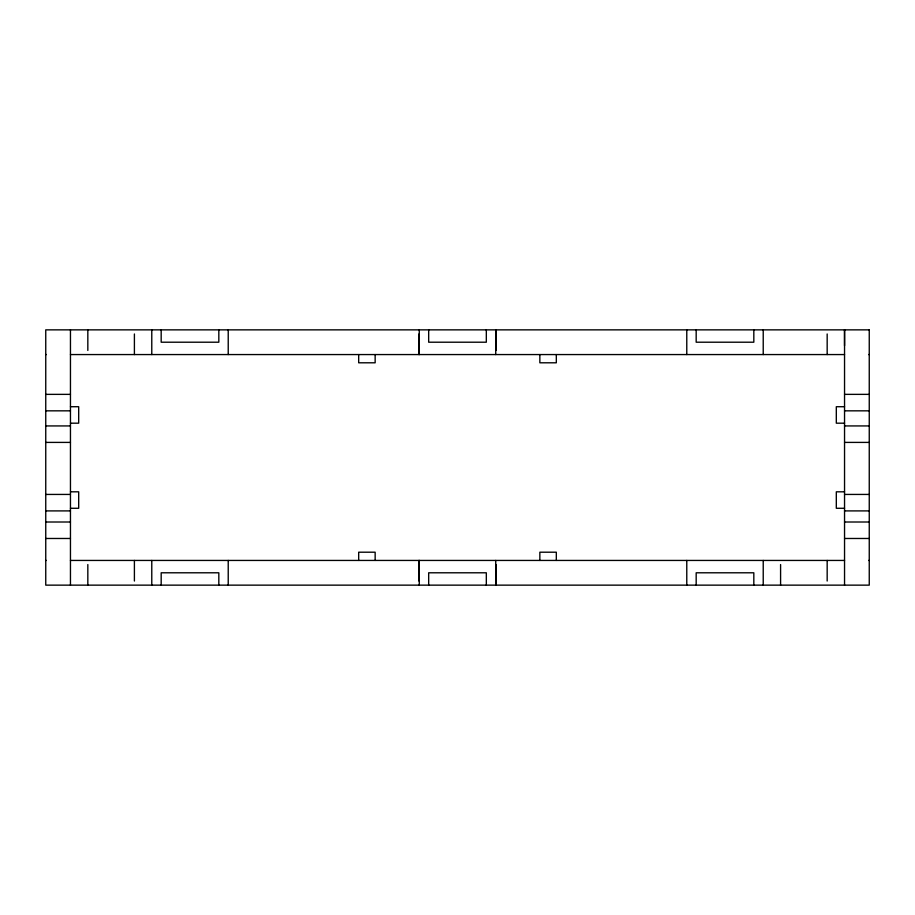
<?xml version="1.0" encoding="UTF-8"?>
<svg xmlns="http://www.w3.org/2000/svg" width="915" height="915" viewBox="0 0 915 915"><rect width="100%" height="100%" fill="white"/><g stroke="black" fill="none" stroke-linecap="round" stroke-linejoin="round"><path stroke-width="1.37" d="M844.545 345.664L844.545 329.857L844.545 585.143M45.75 354.562L46.345 354.562M70.455 354.562L844.545 354.562M868.655 354.562L869.25 354.562M45.75 394.365L70.455 394.365M844.545 394.365L869.25 394.365M70.455 406.718L78.69 406.718L78.69 423.188L70.455 423.188M844.545 406.718L836.31 406.718L836.31 423.188L844.545 423.188M45.75 410.835L70.455 410.835M844.545 410.835L869.25 410.835M45.75 425.933L70.455 425.933M844.545 425.933L869.25 425.933M45.75 442.403L70.455 442.403M844.545 442.403L869.25 442.403M70.455 491.812L78.69 491.812L78.69 508.282L70.455 508.282M844.545 491.812L836.31 491.812L836.31 508.282L844.545 508.282M45.75 494.432L70.455 494.432M844.545 494.432L869.25 494.432M45.75 510.902L70.455 510.902M844.545 510.902L869.25 510.902M45.75 522.008L70.455 522.008M844.545 522.008L869.25 522.008M45.75 538.478L70.455 538.478M844.545 538.478L869.25 538.478M45.75 560.438L46.345 560.438M70.455 560.438L844.545 560.438M868.655 560.438L869.25 560.438M827.171 333.975L827.171 354.562M827.171 560.438L827.171 581.025M780.587 564.555L780.587 585.143M763.224 329.857L763.224 354.562M763.224 560.438L763.224 585.143M753.823 329.857L753.823 342.21L696.178 342.21L696.178 329.857M753.823 585.143L753.823 572.79L696.178 572.79L696.178 585.143M686.776 329.857L686.776 354.562M686.776 560.438L686.776 585.143M556.32 354.562L556.32 362.798L539.85 362.798L539.85 354.562M556.32 560.438L556.32 552.202L539.85 552.202L539.85 560.438M496.067 329.857L496.067 350.445M496.067 564.555L496.067 585.143M495.724 329.857L495.724 354.562M495.724 560.438L495.724 585.143M486.322 329.857L486.322 342.21L428.678 342.21L428.678 329.857M486.322 585.143L486.322 572.79L428.678 572.79L428.678 585.143M419.276 329.857L419.276 354.562M419.276 560.438L419.276 585.143M418.933 333.975L418.933 354.562M418.933 560.438L418.933 581.025M375.15 354.562L375.15 362.798L358.68 362.798L358.68 354.562M375.15 560.438L375.15 552.202L358.68 552.202L358.68 560.438M228.224 329.857L228.224 354.562M228.224 560.438L228.224 585.143M218.822 329.857L218.822 342.21L161.177 342.21L161.177 329.857M218.822 585.143L218.822 572.79L161.177 572.79L161.177 585.143M151.776 329.857L151.776 354.562M151.776 560.438L151.776 585.143M134.402 333.975L134.402 354.562M134.402 560.438L134.402 581.025M87.829 329.857L87.829 350.445M87.829 564.555L87.829 585.143M70.455 329.857L70.455 585.143M869.25 329.857L45.75 329.857L45.75 585.143L869.25 585.143L869.25 329.857"/></g></svg>
